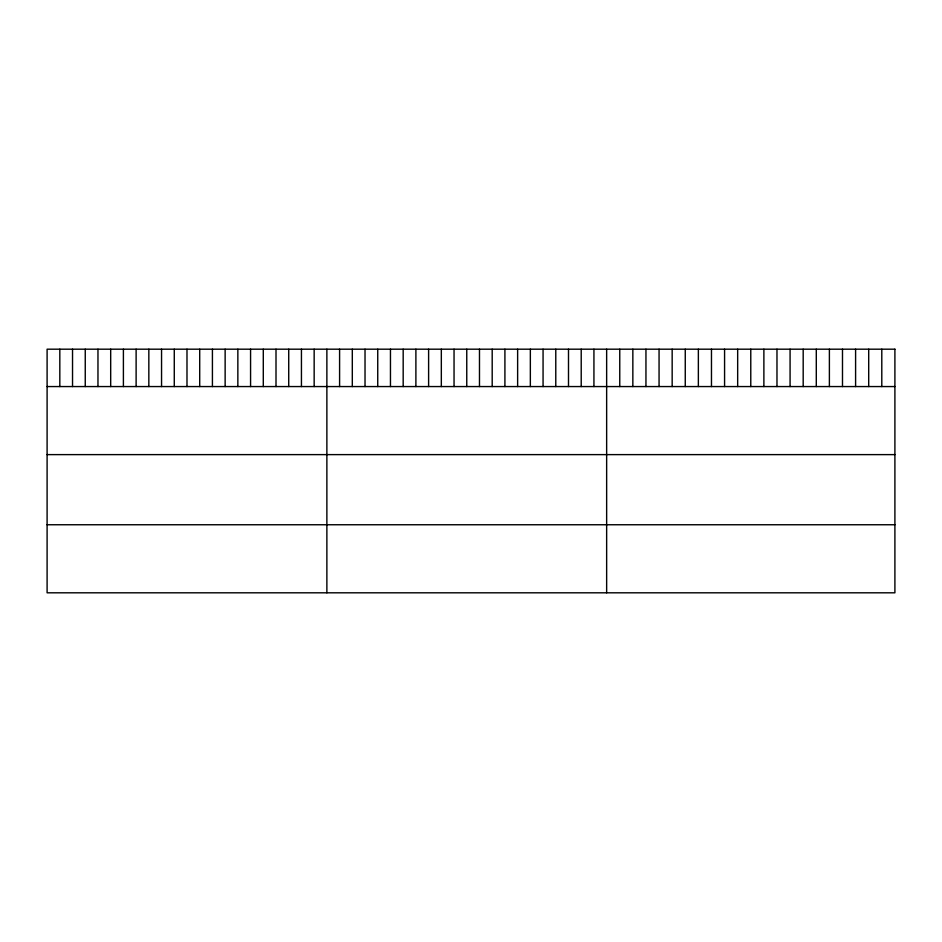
<?xml version="1.0" encoding="UTF-8"?>
<svg xmlns="http://www.w3.org/2000/svg" width="942" height="942" viewBox="0 0 942 942"><rect width="100%" height="100%" fill="white"/><g stroke="black" fill="none" stroke-linecap="round" stroke-linejoin="round"><path stroke-width="1.41" d="M47.1 386.561L894.9 386.561M47.1 454.621L894.9 454.621M47.1 524.753L894.9 524.753M881.794 349.188L881.794 386.561M868.701 349.188L868.701 386.561M855.595 349.188L855.595 386.561M842.489 349.188L842.489 386.561M829.384 349.188L829.384 386.561M816.29 349.188L816.29 386.561M803.185 349.188L803.185 386.561M790.079 349.188L790.079 386.561M776.973 349.188L776.973 386.561M763.88 349.188L763.88 386.561M750.774 349.188L750.774 386.561M737.668 349.188L737.668 386.561M724.575 349.188L724.575 386.561M711.469 349.188L711.469 386.561M698.363 349.188L698.363 386.561M685.258 349.188L685.258 386.561M672.164 349.188L672.164 386.561M659.059 349.188L659.059 386.561M645.953 349.188L645.953 386.561M632.847 349.188L632.847 386.561M619.754 349.188L619.754 386.561M606.648 349.188L606.648 592.812M593.931 349.188L593.931 386.561M581.214 349.188L581.214 386.561M568.497 349.188L568.497 386.561M555.78 349.188L555.78 386.561M543.063 349.188L543.063 386.561M530.346 349.188L530.346 386.561M517.629 349.188L517.629 386.561M504.912 349.188L504.912 386.561M492.195 349.188L492.195 386.561M479.478 349.188L479.478 386.561M466.761 349.188L466.761 386.561M454.044 349.188L454.044 386.561M441.327 349.188L441.327 386.561M428.61 349.188L428.61 386.561M415.893 349.188L415.893 386.561M403.176 349.188L403.176 386.561M390.459 349.188L390.459 386.561M377.742 349.188L377.742 386.561M365.025 349.188L365.025 386.561M352.308 349.188L352.308 386.561M339.591 349.188L339.591 386.561M326.874 349.188L326.874 592.812M314.157 349.188L314.157 386.561M301.44 349.188L301.44 386.561M288.723 349.188L288.723 386.561M276.006 349.188L276.006 386.561M263.289 349.188L263.289 386.561M250.572 349.188L250.572 386.561M237.855 349.188L237.855 386.561M225.138 349.188L225.138 386.561M212.421 349.188L212.421 386.561M199.704 349.188L199.704 386.561M186.987 349.188L186.987 386.561M174.27 349.188L174.27 386.561M161.553 349.188L161.553 386.561M148.836 349.188L148.836 386.561M136.119 349.188L136.119 386.561M123.402 349.188L123.402 386.561M110.685 349.188L110.685 386.561M97.968 349.188L97.968 386.561M85.251 349.188L85.251 386.561M72.534 349.188L72.534 386.561M59.817 349.188L59.817 386.561M894.9 349.188L47.1 349.188L47.1 592.812L894.9 592.812L894.9 349.188"/></g></svg>
